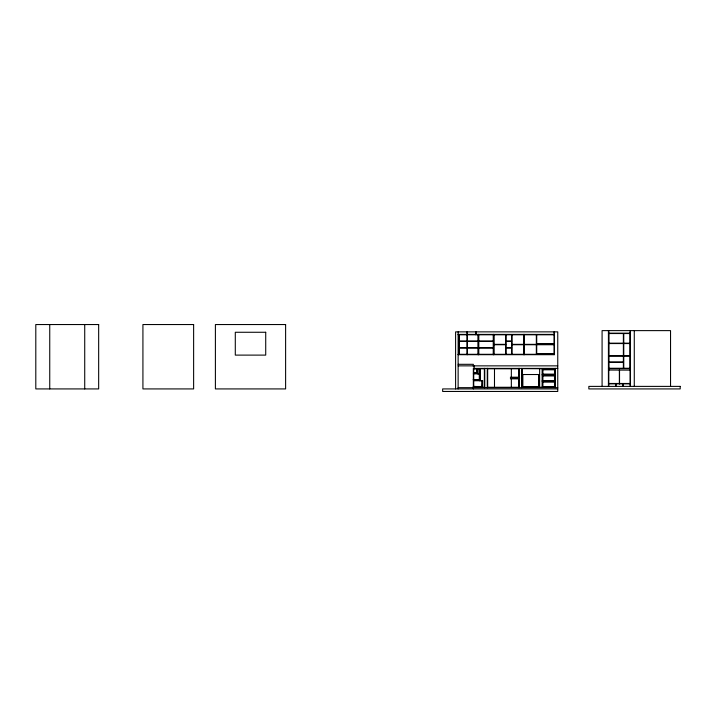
<?xml version="1.0" encoding="UTF-8"?>
<svg xmlns="http://www.w3.org/2000/svg" width="716" height="716" viewBox="0 0 716 716"><rect width="100%" height="100%" fill="white"/><g stroke="black" fill="none" stroke-linecap="round" stroke-linejoin="round"><path stroke-width="1.07" d="M608.806 333.155L630.098 333.155M608.421 333.54L630.474 333.54M458.133 334.399L554.461 334.399M458.133 334.784L478.037 334.784M478.798 334.784L493.243 334.784M494.004 334.784L523.664 334.784M524.416 334.784L554.077 334.784M459.403 341.031L478.037 341.031M478.798 341.031L493.243 341.031M506.042 341.031L511.618 341.031M459.403 341.416L478.037 341.416M478.798 341.416L493.243 341.416M506.042 341.416L511.618 341.416M608.806 343.17L623.376 343.17M623.761 343.17L630.098 343.17M608.806 343.555L623.376 343.555M623.761 343.555L630.098 343.555M536.714 343.59L554.077 343.59M536.714 343.966L554.077 343.966M494.004 344.351L505.666 344.351M512.003 344.351L523.664 344.351M524.416 344.351L536.338 344.351M536.714 344.351L554.077 344.351M494.004 344.727L505.666 344.727M512.003 344.727L523.664 344.727M524.416 344.727L536.338 344.727M536.714 344.727L554.077 344.727M459.403 347.663L478.037 347.663M478.798 347.663L493.243 347.663M506.042 347.663L511.618 347.663M459.403 348.048L478.037 348.048M478.798 348.048L493.243 348.048M506.042 348.048L511.618 348.048M536.714 353.543L554.077 353.543M536.714 353.919L554.077 353.919M458.133 354.304L478.037 354.304M478.798 354.304L493.243 354.304M494.004 354.304L523.664 354.304M524.416 354.304L554.077 354.304M458.133 354.68L554.461 354.68L554.461 331.866M608.806 355.718L623.376 355.718M623.761 355.718L630.098 355.718M608.806 356.103L623.376 356.103M623.761 356.103L630.098 356.103M608.806 361.992L623.376 361.992M608.806 362.377L623.376 362.377M458.133 364.31L473.348 364.31L473.348 366.538M458.133 365.858L557.755 365.858M608.421 368.266L630.474 368.266M557.755 368.391L473.348 368.391L473.348 388.922M476.99 368.776L484.75 368.776M487.283 368.776L519.225 368.776M521.758 368.65L555.222 368.776M608.806 368.65L630.098 368.65M473.974 369L477.142 369M608.421 370.038L630.474 370.118M479.756 370.575L479.38 373.815M473.5 372.759L477.277 372.759M473.974 372.839L477.277 372.839M473.974 373.018L477.142 373.018M479.684 373.6L479.684 380.402M473.339 373.85L479.684 373.85M542.164 374.817L555.222 374.817M542.164 374.942L555.222 374.942M510.41 377.198L519.225 377.198M510.41 377.583L519.601 377.583M510.41 378.469L519.601 378.469M510.41 378.845L519.225 378.845M473.339 379.641L479.81 379.641M473.339 379.713L479.81 379.713M473.339 379.892L479.684 379.892M473.75 380.733L482.217 380.733M542.164 380.984L555.222 380.984M542.164 381.109L555.222 381.109M608.806 383.472L630.098 383.472M608.421 383.857L630.474 383.857M474.099 386.389L479.38 386.774M473.75 386.515L482.342 386.515M473.75 386.595L482.342 386.595M473.419 386.774L482.217 386.774M472.551 387.275L484.75 387.275M487.283 387.275L519.225 387.275M521.758 387.275L555.222 387.275M521.758 387.401L539.631 387.401L539.631 368.65M555.222 387.401L542.164 387.401L542.164 368.65M458.133 387.66L557.755 387.66M557.755 388.922L442.649 388.922L442.649 391.455L557.755 391.455L557.755 331.866L455.6 331.866L455.6 388.922M670.543 386.389L670.543 330.622L602.084 330.622L602.084 386.389M634.278 330.622L634.278 386.389M630.474 330.622L630.474 386.389M630.223 332.842L630.223 368.427M630.098 330.622L630.098 386.389M623.761 333.54L623.761 368.266M623.376 333.54L623.376 368.266M623.251 383.857L623.251 386.389M622.875 383.857L622.875 386.389M619.528 370.118L619.528 383.857M619.376 370.118L619.376 383.857M616.029 383.857L616.029 386.389M615.653 383.857L615.653 386.389M608.806 330.622L608.806 386.389M608.681 332.842L608.681 368.427M608.421 330.622L608.421 386.389M555.222 368.391L555.222 387.66M554.837 368.776L554.837 387.275M554.632 380.554L542.746 380.554M554.506 369.787L554.506 374.558M554.506 375.954L554.506 380.733M554.506 382.12L554.506 386.9M554.077 331.866L554.077 354.68M542.871 369.787L542.871 374.558M542.871 375.954L542.871 380.733M542.871 382.12L542.871 386.9M538.539 374.522L538.539 386.9M536.714 334.784L536.714 354.304M536.338 334.784L536.338 354.304M524.416 334.399L524.416 354.68M524.04 334.399L524.04 354.68M523.664 334.399L523.664 354.68M522.85 374.522L522.85 386.9M522.143 368.776L522.143 387.275M521.758 368.391L521.758 387.66M519.225 368.391L519.225 387.66M518.84 368.391L518.84 387.66M512.003 334.784L512.003 354.304M511.618 334.784L511.618 354.304M511.34 368.776L511.34 387.275M506.042 334.784L506.042 354.304M505.666 334.784L505.666 354.304M494.488 368.776L494.488 387.275M494.004 334.399L494.004 354.68M493.619 334.399L493.619 354.68M493.243 334.399L493.243 354.68M487.668 368.391L487.668 387.66M487.283 368.391L487.283 387.66M484.75 368.391L484.75 387.66M484.374 368.391L484.374 387.66M482.593 387.275L482.593 380.473L482.217 387.275M481.832 380.733L481.832 386.774M480.141 380.805L480.141 368.579L479.756 380.805M479.299 373.85L479.299 379.892M478.798 334.399L478.798 354.68M478.413 334.399L478.413 354.68M478.037 334.399L478.037 354.68M478.037 368.776L478.037 374.217M477.527 368.749L477.527 373.519L477.142 368.749M476.767 369L476.767 373.018M476.033 331.866L476.033 334.399M475.88 331.866L475.88 334.784M474.108 365.858L474.108 368.391M473.723 368.391L473.723 387.66M467.387 331.866L467.387 354.68M467.011 331.866L467.011 354.68M459.403 334.784L459.403 354.304M459.278 334.784L459.278 354.304M458.133 331.866L458.133 388.922M84.721 324.545L84.721 388.922M49.744 324.545L49.744 388.922M98.665 324.545L35.8 324.545L35.8 388.922L98.665 388.922L98.665 324.545M193.624 324.545L142.923 324.545L142.923 388.922L193.624 388.922L193.624 324.545M285.612 324.545L215.4 324.545L215.4 388.922L285.612 388.922L285.612 324.545M265.717 332.269L235.295 332.269L235.295 355.109L265.717 355.109L265.717 332.269M554.891 369.787L542.495 369.787L542.495 374.558L554.891 374.558L554.891 369.787M554.632 374.307L542.746 374.307L554.632 374.387M538.915 374.522L522.465 374.522L522.465 386.9L538.915 386.9L538.915 374.522M554.891 375.954L542.495 375.954L542.495 380.733L554.891 380.733L554.891 375.954M554.891 382.12L542.495 382.12L542.495 386.9L554.891 386.9L554.891 382.12M680.2 386.389L588.847 386.389L588.847 388.922L680.2 388.922L680.2 386.389M538.665 386.64L522.725 386.721L538.665 386.64M554.632 386.64L542.746 386.721L554.632 386.64"/></g></svg>
